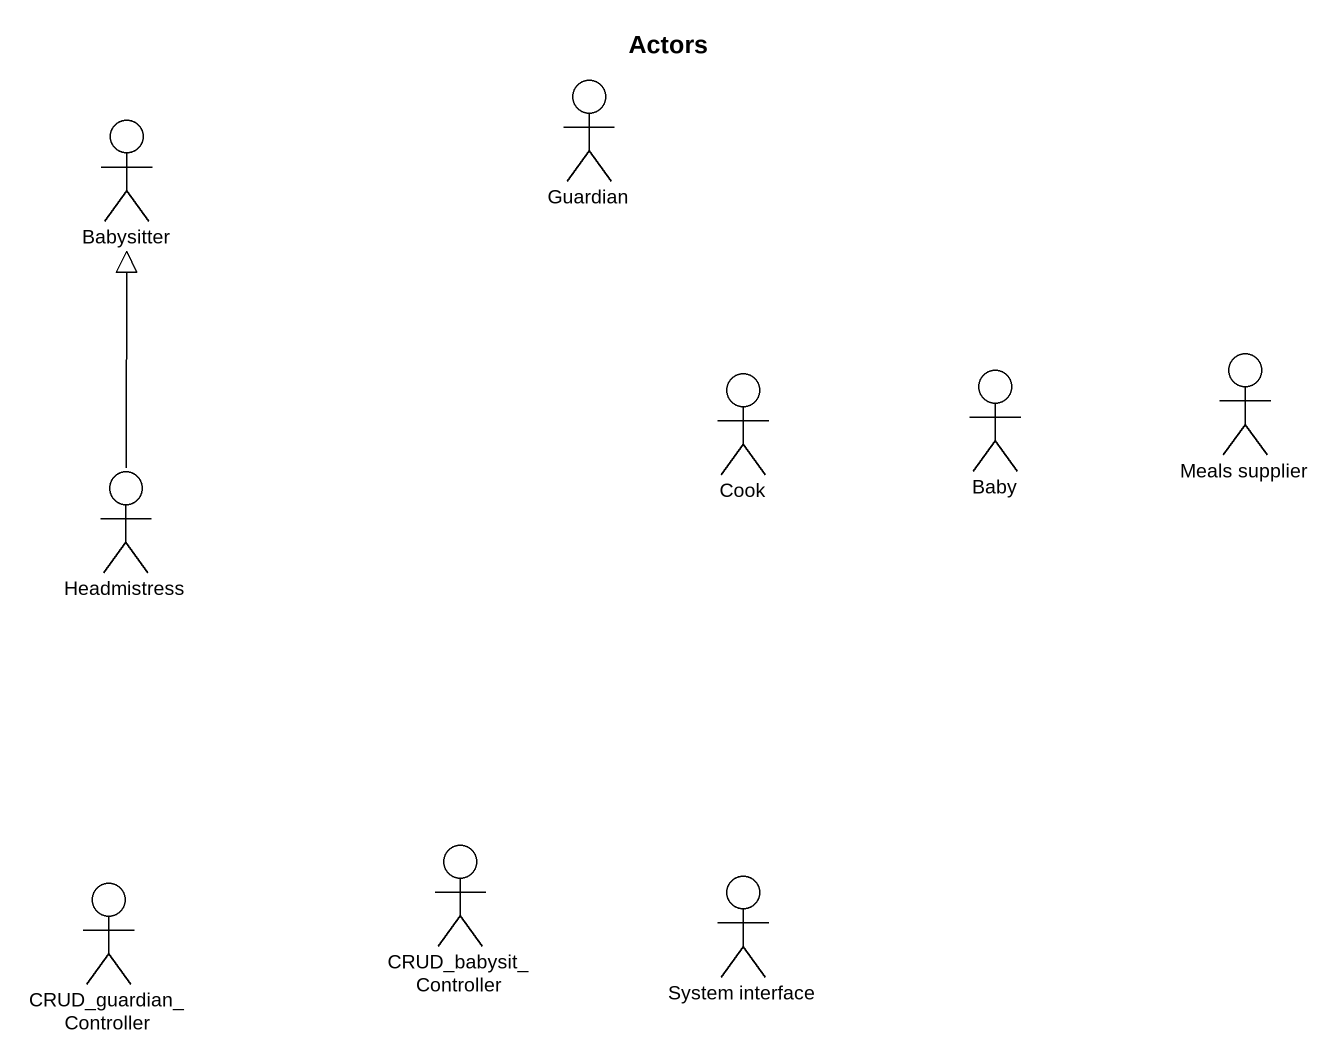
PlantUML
@startuml
title Actors
actor Babysitter
actor Guardian
actor "Meals supplier" as Meals_supplier
actor Cook
actor Baby
actor Headmistress
actor CRUD_babysit_Controller
actor CRUD_guardian_Controller
actor "System interface" as System_interface
Headmistress -up-|> Babysitter
@enduml
